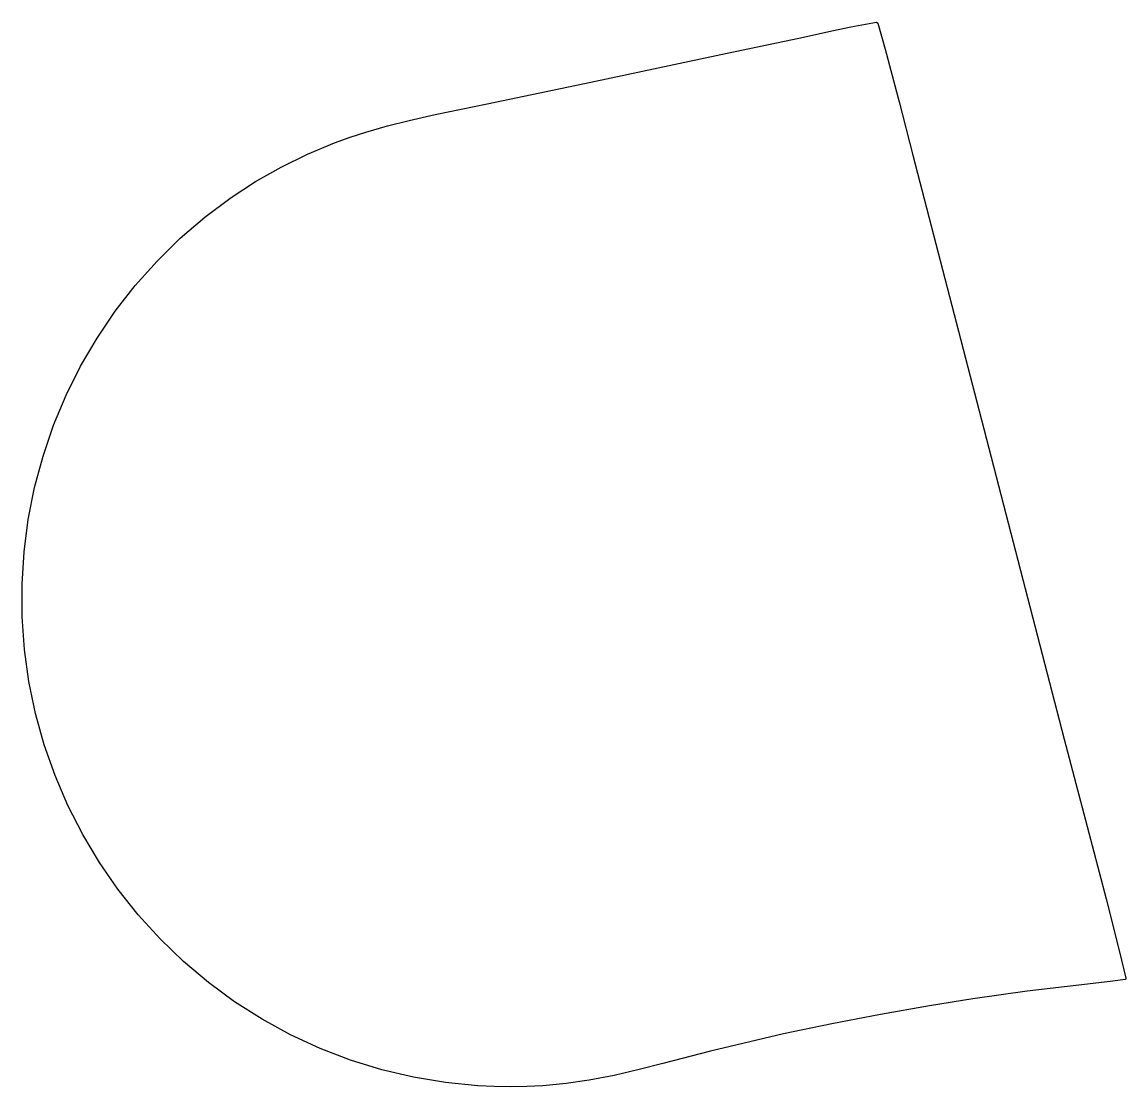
# Model space of a CAD drawing. Extents: x 8.9 to 88, y 11.3 to 87.6.
import ezdxf

# ---------------------------------------------------------------- set-up
doc = ezdxf.new("R2010")
doc.units = 0
doc.layers.get('0').update_dxf_attribs({"linetype": 'CONTINUOUS'})

msp = doc.modelspace()

# ---------------------------------------------------------------- linework, layer by layer
at = {"color": 7}
msp.add_lwpolyline([(53.0723, 12.545), (51.285, 12.132), (49.484, 11.787), (47.8369, 11.548), (46.1799, 11.389), (45.015, 11.327), (43.8483, 11.305), (42.6813, 11.323), (41.5157, 11.381), (39.194, 11.614), (36.8931, 12), (34.6231, 12.538), (32.394, 13.227), (30.216, 14.063), (28.0985, 15.042), (26.051, 16.16), (24.0827, 17.412), (22.202, 18.792), (20.4175, 20.295), (18.7369, 21.913), (17.1678, 23.639), (15.717, 25.466), (14.391, 27.386), (13.1958, 29.389), (12.1367, 31.467), (11.2185, 33.612), (10.4452, 35.813), (9.82043, 38.06), (9.34691, 40.345), (9.02672, 42.655), (8.86128, 44.983), (8.85121, 47.316), (8.99654, 49.644), (9.29652, 51.958), (9.74989, 54.246), (10.3546, 56.5), (11.108, 58.707), (12.0067, 60.86), (13.047, 62.948), (14.2241, 64.962), (15.5329, 66.893), (16.9676, 68.733), (18.5216, 70.473), (20.1879, 72.106), (21.959, 73.624), (23.8276, 75.02), (25.5862, 76.169), (27.4111, 77.209), (29.2958, 78.133), (31.2337, 78.939), (32.3546, 79.343), (33.4884, 79.712), (35.0342, 80.156), (36.5938, 80.548), (38.4487, 80.964), (42.174, 81.738), (49.6223, 83.3), (58.9304, 85.274), (64.5114, 86.451), (67.0043, 86.996), (68.2461, 87.257), (70.0845, 87.597), (70.1864, 87.53), (70.7028, 85.654), (71.7018, 81.873), (72.6828, 78.073), (77.6141, 59.091), (80.5836, 47.667), (83.5449, 36.232), (85.539, 28.595), (86.5379, 24.778), (87.5024, 20.978), (87.9546, 19.093), (87.9605, 19.054), (87.9575, 19.039), (87.943, 19.023), (87.9315, 19.018), (87.9031, 19.012), (87.0282, 18.881), (85.2139, 18.662), (80.8813, 18.168), (76.9839, 17.609), (73.8807, 17.103), (70.3689, 16.501), (66.8816, 15.832), (63.4132, 15.101), (58.1822, 13.861), (54.7765, 12.978), (53.0723, 12.545)], dxfattribs=at)

doc.saveas('drawing.dxf')
